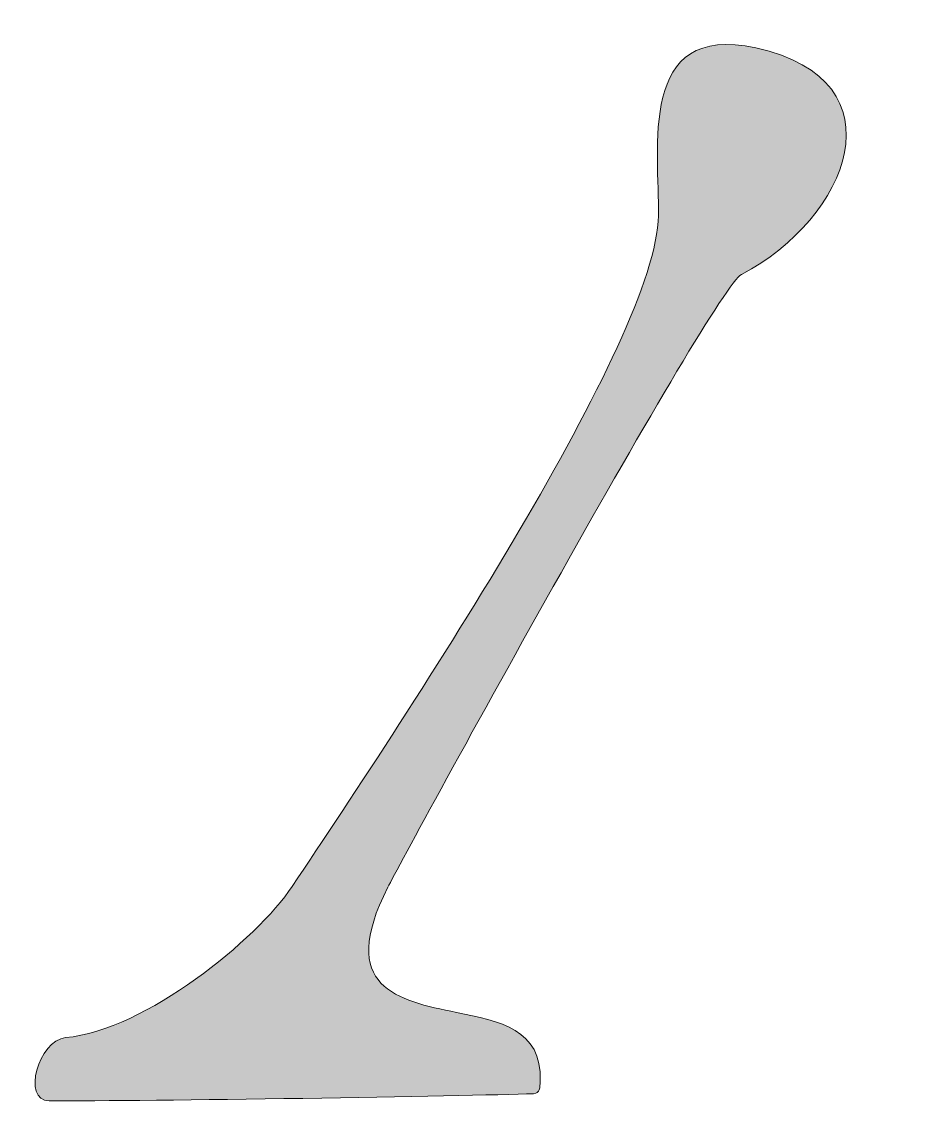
# Model space of a CAD drawing. Header units: millimetres. Extents: x 254 to 343, y -139 to -31.
import ezdxf

# ---------------------------------------------------------------- set-up
doc = ezdxf.new("R2010")
doc.units = ezdxf.units.MM
doc.header["$MEASUREMENT"] = 0
doc.layers.add('Raven', color=7, linetype='Continuous', lineweight=0)

msp = doc.modelspace()

# ---------------------------------------------------------------- hatches: boundary and pattern name
at = {"layer": 'Raven', "transparency": 33554687}
h = msp.add_hatch(color=1, dxfattribs=at)
edge = h.paths.add_edge_path()
edge.add_spline(control_points=[(327.89, -33.32), (342.83, -36.61), (337.21, -50.52), (326.44, -56.12), (323.61, -57.59), (292.69, -114.18), (290.84, -117.84), (285.72, -127.96), (291.82, -129.22), (297.75, -130.44), (302.08, -131.33), (306.38, -132.11), (306.18, -137.35), (306.15, -138), (306.16, -138.59), (305.51, -138.62), (298.86, -138.86), (266.5, -139.4), (256.75, -139.33), (253.99, -139.31), (255.67, -133.24), (258.42, -132.98), (266.46, -132.22), (277.64, -123.12), (281.22, -117.76), (293.23, -99.76), (317.87, -62.66), (318.08, -50.19), (318.2, -43.6), (315.87, -30.67), (327.89, -33.32)], knot_values=[0, 0, 0, 0, 1, 1, 1, 2, 2, 2, 3, 3, 3, 4, 4, 4, 5, 5, 5, 6, 6, 6, 7, 7, 7, 8, 8, 8, 9, 9, 9, 10, 10, 10, 10], degree=3, periodic=0)

# ---------------------------------------------------------------- linework, layer by layer
at = {"layer": 'Raven'}
msp.add_open_spline([(327.89, -33.32), (342.83, -36.61), (337.21, -50.52), (326.44, -56.12), (323.61, -57.59), (292.69, -114.18), (290.84, -117.84), (285.72, -127.96), (291.82, -129.22), (297.75, -130.44), (302.08, -131.33), (306.38, -132.11), (306.18, -137.35), (306.15, -138), (306.16, -138.59), (305.51, -138.62), (298.86, -138.86), (266.5, -139.4), (256.75, -139.33), (253.99, -139.31), (255.67, -133.24), (258.42, -132.98), (266.46, -132.22), (277.64, -123.12), (281.22, -117.76), (293.23, -99.76), (317.87, -62.66), (318.08, -50.19), (318.2, -43.6), (315.87, -30.67), (327.89, -33.32)], degree=3, knots=[0, 0, 0, 0, 1, 1, 1, 2, 2, 2, 3, 3, 3, 4, 4, 4, 5, 5, 5, 6, 6, 6, 7, 7, 7, 8, 8, 8, 9, 9, 9, 10, 10, 10, 10], dxfattribs=at)

doc.saveas('drawing.dxf')
